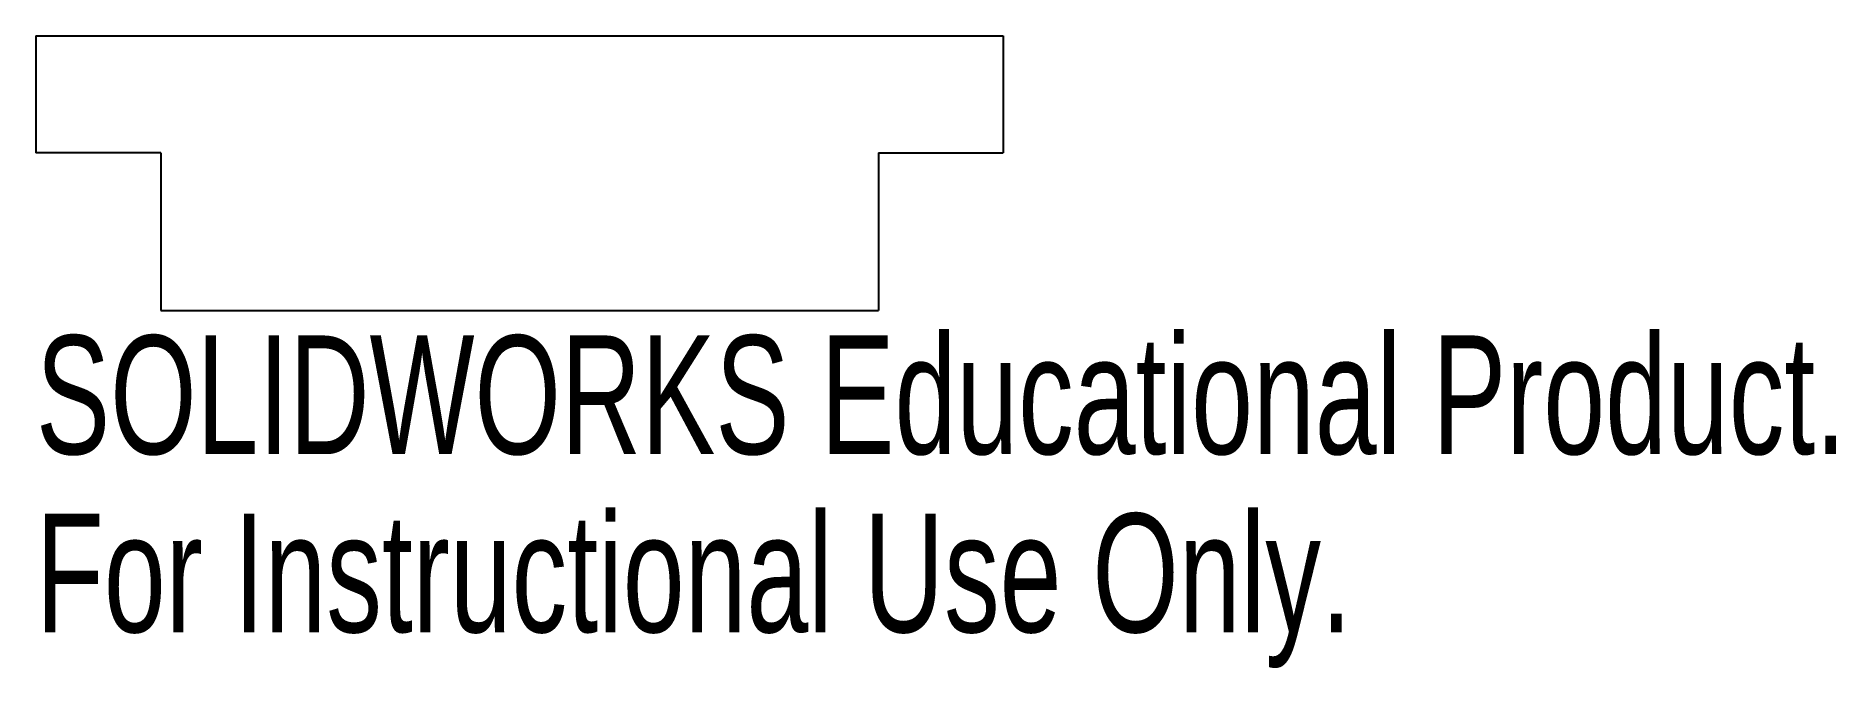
# Model space of a CAD drawing. Header units: inches. Extents: x -0.78 to 2.11, y -0.79 to 0.22.
import ezdxf

# ---------------------------------------------------------------- set-up
doc = ezdxf.new("R2010")
doc.units = ezdxf.units.IN
doc.header["$MEASUREMENT"] = 0
doc.styles.add('SLDTEXTSTYLE0', font='TXT', dxfattribs={"width": 0.7})

msp = doc.modelspace()

# ---------------------------------------------------------------- linework, layer by layer
at = {"color": 7, "linetype": 'Continuous', "lineweight": 25}
for p, q in [((-0.775, 0.22), (0.775, 0.22)), ((-0.775, 0.22), (-0.775, 0.0325)), ((0.775, 0.22), (0.775, 0.0325)), ((-0.575, 0.0325), (-0.775, 0.0325)), ((-0.575, 0.0325), (-0.575, -0.22)), ((0.575, 0.0325), (0.575, -0.22)), ((0.575, 0.0325), (0.775, 0.0325)), ((-0.575, -0.22), (0.575, -0.22))]:
    msp.add_line(p, q, dxfattribs=at)

# ---------------------------------------------------------------- texts
at = {"color": 7, "linetype": 'Continuous', "char_height": 0.1903, "attachment_point": 1, "style": 'SLDTEXTSTYLE0'}
for s, insert in [('SOLIDWORKS Educational Product.', (-0.775, -0.2601)), ('For Instructional Use Only.', (-0.775, -0.5456))]:
    msp.add_mtext(s, dxfattribs=dict(at, insert=insert))

doc.saveas('drawing.dxf')
